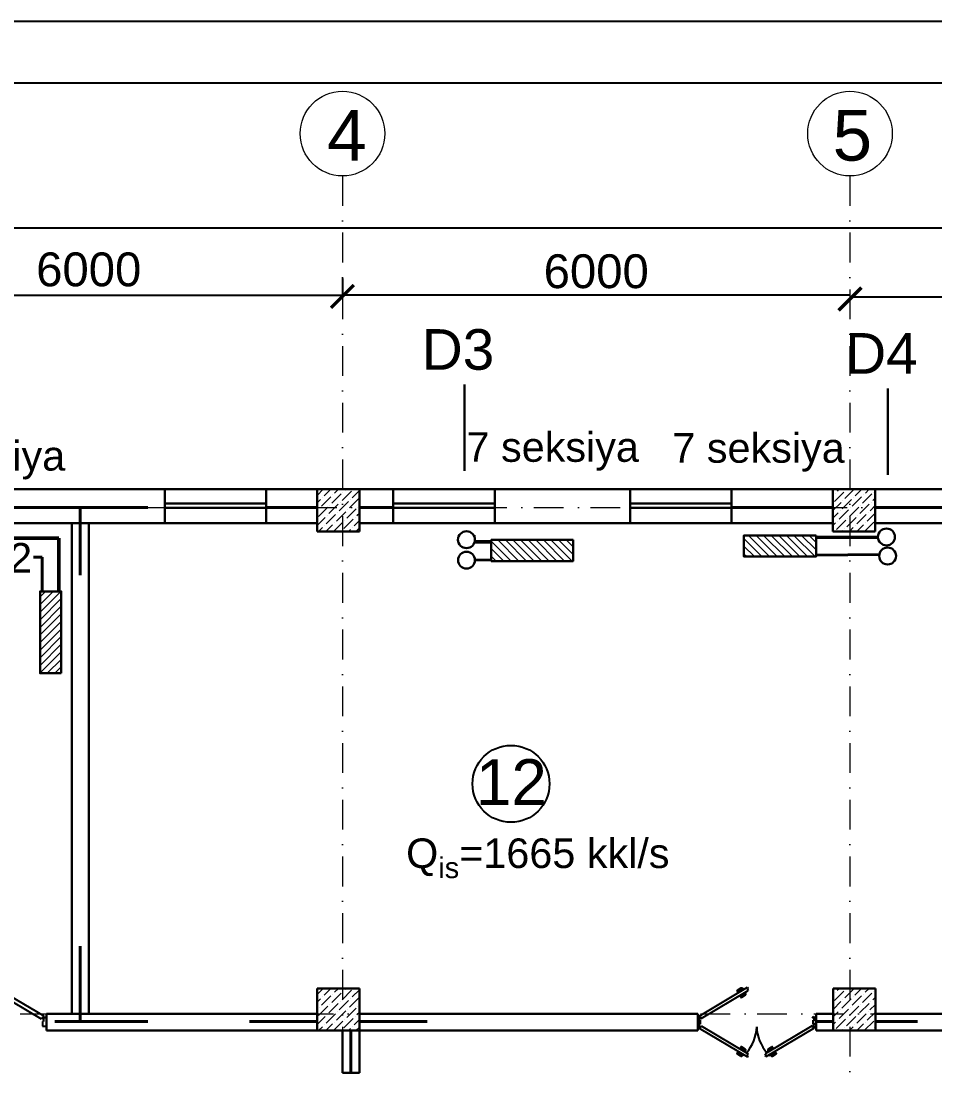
# Model space of a CAD drawing. Header units: millimetres. Extents: x 895788 to 1136524, y -21936 to 400945.
# Drawn here: x 934390 to 945195, y 175730 to 188163 of the extents above; entities that cross this region are included whole.
import ezdxf

# ---------------------------------------------------------------- set-up
doc = ezdxf.new("R2010")
doc.units = ezdxf.units.MM
doc.linetypes.add('( Hidden )', pattern=[0.275, 0.15, -0.125])
doc.linetypes.add('Штрихпунктирная', pattern=[670.277762, 352.777767, -176.388884, 0, -141.111112])
doc.layers.add('0_ANNOT_Dimensions', color=7, linetype='Continuous')
for name, color, linetype, lineweight in [('Arakesmelerin xətti_Pen_No__1', 7, 'Continuous', 15), ('ДВЕРИ', 7, 'Continuous', 5), ('невидимка_Ном._пера__148', 7, 'Continuous', 50), ('оси_Ном._пера__1', 7, 'Continuous', 15), ('перегородка_Ном._пера__7', 7, 'Continuous', 60), ('перегородка_Ном._пера__7_Ном._пера__7', 7, 'Continuous', 60), ('размер2_Ном._пера__148', 7, 'Continuous', 50)]:
    doc.layers.add(name, color=color, linetype=linetype, lineweight=lineweight)
doc.styles.get("Standard").update_dxf_attribs({"font": 'arial.ttf', "height": 400})
doc.styles.add('Times New  Roman', font='times.ttf')
doc.styles.add('СГЕНЕРИР_СТИЛЬ_1', font='arial.ttf')
pattern_1 = [(45, (633547.98, -327783.714), (44.9012806, -44.9012806), [])]
pattern_2 = [(315, (336350.96, 389855.79), (-44.9012806, -44.9012806), [])]

# ---------------------------------------------------------------- blocks, each defined once
blk = doc.blocks.new('_ArchTick')
at = {"color": 0, "linetype": 'ByBlock', "const_width": 0.15}
blk.add_lwpolyline([(-0.5, -0.5), (0.5, 0.5)], dxfattribs=at)

msp = doc.modelspace()

# ---------------------------------------------------------------- hatches: boundary and pattern name
at = {"linetype": 'ByBlock', "lineweight": 20, "ltscale": 1.1}
h = msp.add_hatch(dxfattribs=at)
h.set_pattern_fill('ANSI31', scale=20, angle=360, style=0)
h.set_pattern_definition(pattern_2)
h.paths.add_polyline_path([(940916.759, 182029.983), (940916.759, 181779.983), (939949.832, 181779.983), (939949.832, 182029.983)])
h = msp.add_hatch(dxfattribs=at)
h.set_pattern_fill('ANSI31', scale=20, angle=360, style=0)
h.set_pattern_definition(pattern_2)
h.paths.add_polyline_path([(940916.759, 182029.983), (940916.759, 181779.983), (939949.832, 181779.983), (939949.832, 182029.983)])
h = msp.add_hatch(dxfattribs=at)
h.set_pattern_fill('ANSI31', scale=20, angle=360, style=0)
h.set_pattern_definition([(315, (339224.52, 389908.984), (-44.9012806, -44.9012806), [])])
h.paths.add_polyline_path([(943790.319, 182083.18), (943790.319, 181833.18), (942936.742, 181833.18), (942936.742, 182083.18)])
h = msp.add_hatch(dxfattribs=at)
h.set_pattern_fill('ANSI31', scale=20, angle=450, style=0)
h.set_pattern_definition(pattern_1)
h.paths.add_polyline_path([(934865.059, 180453.927), (934615.059, 180453.927), (934615.059, 181420.854), (934865.059, 181420.854)])
h = msp.add_hatch(dxfattribs=at)
h.set_pattern_fill('ANSI31', scale=20, angle=450, style=0)
h.set_pattern_definition(pattern_1)
h.paths.add_polyline_path([(934865.059, 180453.927), (934615.059, 180453.927), (934615.059, 181420.854), (934865.059, 181420.854)])

# ---------------------------------------------------------------- linework, layer by layer
for p, q in [((969790.914, 185713.184), (924590.542, 185713.184)), ((938190.542, 185121.229), (938190.542, 184897.577)), ((938190.542, 185025.062), (938190.542, 184919.738)), ((938190.542, 184920.988), (932190.542, 184920.988)), ((944190.542, 184924.041), (938190.542, 184924.041)), ((944190.542, 184899.452), (944190.542, 184900.077)), ((950190.581, 184898.827), (944190.542, 184898.827)), ((944190.542, 184898.202), (944190.542, 184897.577)), ((939760.507, 182078.936), (939762.205, 182077.238)), ((944726.177, 182091.666), (944727.875, 182089.969))]:
    msp.add_line(p, q)
at = {"lineweight": 30}
for p, q in [((939633.123, 182847.611), (939633.123, 183865.913)), ((944639.628, 182800.938), (944639.628, 183819.24))]:
    msp.add_line(p, q, dxfattribs=at)
at = {"color": 0, "lineweight": 30}
for p, q in [((926490.542, 182629.742), (967890.542, 182629.742)), ((937290.062, 182629.742), (936090.062, 182629.742)), ((936090.062, 182629.742), (936090.062, 182229.742)), ((937290.062, 182229.742), (937290.062, 182629.742)), ((939990.062, 182629.742), (938790.062, 182629.742)), ((938790.062, 182629.742), (938790.062, 182229.742)), ((939990.062, 182229.742), (939990.062, 182629.742)), ((942790.179, 182629.742), (941590.179, 182629.742)), ((941590.179, 182629.742), (941590.179, 182229.742)), ((942790.179, 182229.742), (942790.179, 182629.742)), ((934990.366, 182229.742), (934290.062, 182229.742)), ((934990.366, 176429.736), (934990.366, 182229.742)), ((934990.366, 182229.742), (935190.366, 182229.742)), ((935190.366, 182229.742), (935190.366, 176429.736)), ((936090.062, 182229.742), (935190.366, 182229.742)), ((936090.062, 182229.742), (937290.062, 182229.742)), ((937890.737, 182229.742), (937290.062, 182229.742)), ((938790.062, 182229.742), (938390.737, 182229.742)), ((938790.062, 182229.742), (939990.062, 182229.742)), ((941590.062, 182229.742), (939990.062, 182229.742)), ((941590.179, 182229.742), (942790.179, 182229.742)), ((943988.782, 182229.742), (942790.062, 182229.742)), ((945790.062, 182229.742), (944488.782, 182229.742)), ((934690.262, 176430.023), (934690.262, 176229.736)), ((937890.366, 176429.736), (934690.262, 176429.736)), ((934690.262, 176429.736), (934990.366, 176429.736)), ((935190.366, 176429.736), (934990.366, 176429.736)), ((938390.737, 176429.736), (942390.366, 176429.736)), ((942390.366, 176429.736), (942390.366, 176229.736)), ((943790.366, 176429.736), (943790.366, 176229.736)), ((943790.366, 176429.736), (943990.347, 176429.736)), ((944490.347, 176429.736), (945890.347, 176429.736)), ((937890.737, 176229.736), (934690.262, 176229.736)), ((938390.366, 176229.736), (938190.366, 176229.736)), ((938190.366, 176229.736), (938190.366, 175729.736)), ((938390.366, 175729.736), (938390.366, 176229.736)), ((942390.366, 176229.736), (938390.366, 176229.736)), ((945890.347, 176229.736), (943790.366, 176229.736)), ((938390.366, 175729.736), (938190.366, 175729.736))]:
    msp.add_line(p, q, dxfattribs=at)
at = {"color": 3, "lineweight": 30}
for p, q in [((938390.737, 182629.742), (937890.737, 182629.742)), ((937890.737, 182629.742), (937890.737, 182129.742)), ((938390.737, 182129.742), (938390.737, 182629.742)), ((944488.782, 182629.742), (943988.782, 182629.742)), ((943988.782, 182629.742), (943988.782, 182129.742)), ((944488.782, 182129.742), (944488.782, 182629.742)), ((937890.737, 182129.742), (938390.737, 182129.742)), ((943988.782, 182129.742), (944488.782, 182129.742)), ((938390.737, 176729.736), (937890.737, 176729.736)), ((937890.737, 176729.736), (937890.737, 176229.736)), ((938390.737, 176229.736), (938390.737, 176729.736)), ((944490.347, 176729.736), (943990.347, 176729.736)), ((943990.347, 176729.736), (943990.347, 176229.736)), ((944490.347, 176229.736), (944490.347, 176729.736)), ((937890.737, 176229.736), (938390.737, 176229.736)), ((943990.347, 176229.736), (944490.347, 176229.736))]:
    msp.add_line(p, q, dxfattribs=at)
at = {"lineweight": 9}
for p, q in [((937890.737, 182555.33), (937963.915, 182628.508)), ((937941.818, 182429.635), (938052.304, 182540.12)), ((937952.867, 182529.071), (937952.867, 182529.071)), ((937974.964, 182551.169), (938053.537, 182629.742)), ((938063.352, 182462.78), (938173.838, 182573.266)), ((938074.401, 182562.217), (938074.401, 182562.217)), ((938096.498, 182584.314), (938141.925, 182629.742)), ((938184.886, 182495.926), (938295.372, 182606.411)), ((938195.935, 182595.363), (938195.935, 182595.363)), ((938218.032, 182617.46), (938230.314, 182629.742)), ((938306.42, 182529.071), (938390.737, 182613.388)), ((938317.469, 182628.508), (938317.469, 182628.508)), ((943988.782, 182553.829), (943997.171, 182562.217)), ((944008.219, 182484.877), (944118.705, 182595.363)), ((944019.268, 182584.314), (944019.268, 182584.314)), ((944041.365, 182606.411), (944064.695, 182629.742)), ((944129.753, 182518.023), (944240.239, 182628.508)), ((944140.802, 182617.46), (944140.802, 182617.46)), ((944218.142, 182429.635), (944328.627, 182540.12)), ((944229.19, 182529.071), (944229.19, 182529.071)), ((944251.287, 182551.169), (944329.861, 182629.742)), ((944339.676, 182462.78), (944450.161, 182573.266)), ((944350.724, 182562.217), (944350.724, 182562.217)), ((944372.821, 182584.314), (944418.249, 182629.742)), ((944472.258, 182595.363), (944472.258, 182595.363)), ((937890.737, 182466.942), (937930.77, 182506.974)), ((937908.673, 182308.101), (938019.158, 182418.586)), ((937919.721, 182407.537), (937919.721, 182407.537)), ((938030.207, 182341.246), (938140.692, 182451.732)), ((938041.255, 182440.683), (938041.255, 182440.683)), ((938151.741, 182374.392), (938262.226, 182484.877)), ((938162.789, 182473.829), (938162.789, 182473.829)), ((938273.275, 182407.537), (938383.76, 182518.023)), ((938284.323, 182506.974), (938284.323, 182506.974)), ((938372.712, 182418.586), (938372.712, 182418.586)), ((943988.782, 182377.052), (944085.559, 182473.829)), ((944096.608, 182396.489), (944207.093, 182506.974)), ((944107.656, 182495.926), (944107.656, 182495.926)), ((944184.996, 182308.101), (944295.482, 182418.586)), ((944196.045, 182407.537), (944196.045, 182407.537)), ((944306.53, 182341.246), (944417.016, 182451.732)), ((944317.579, 182440.683), (944317.579, 182440.683)), ((944428.064, 182374.392), (944488.782, 182435.11)), ((944439.113, 182473.829), (944439.113, 182473.829)), ((944461.21, 182495.926), (944488.782, 182523.499)), ((937890.737, 182378.554), (937897.624, 182385.44)), ((937890.737, 182201.777), (937986.012, 182297.052)), ((937997.061, 182219.712), (938107.546, 182330.198)), ((938008.11, 182319.149), (938008.11, 182319.149)), ((938118.595, 182252.858), (938229.08, 182363.343)), ((938129.644, 182352.295), (938129.644, 182352.295)), ((938240.129, 182286.003), (938350.614, 182396.489)), ((938251.178, 182385.44), (938251.178, 182385.44)), ((938339.566, 182297.052), (938339.566, 182297.052)), ((938361.663, 182319.149), (938390.737, 182348.223)), ((943988.782, 182288.664), (944052.414, 182352.295)), ((944063.462, 182274.955), (944173.948, 182385.44)), ((944074.511, 182374.392), (944074.511, 182374.392)), ((944151.851, 182186.567), (944262.336, 182297.052)), ((944162.899, 182286.003), (944162.899, 182286.003)), ((944273.385, 182219.712), (944383.87, 182330.198)), ((944284.433, 182319.149), (944284.433, 182319.149)), ((944394.918, 182252.858), (944488.782, 182346.722)), ((944405.967, 182352.295), (944405.967, 182352.295)), ((937907.09, 182129.742), (937952.867, 182175.518)), ((937974.964, 182197.615), (937974.964, 182197.615)), ((937995.479, 182129.742), (938074.401, 182208.664)), ((938085.449, 182131.324), (938195.935, 182241.809)), ((938096.498, 182230.761), (938096.498, 182230.761)), ((938206.983, 182164.47), (938317.469, 182274.955)), ((938218.032, 182263.906), (938218.032, 182263.906)), ((938260.644, 182129.742), (938284.323, 182153.421)), ((938306.42, 182175.518), (938306.42, 182175.518)), ((938328.517, 182197.615), (938390.737, 182259.835)), ((938349.032, 182129.742), (938390.737, 182171.447)), ((943988.782, 182200.275), (944019.268, 182230.761)), ((944030.317, 182153.421), (944140.802, 182263.906)), ((944041.365, 182252.858), (944041.365, 182252.858)), ((944129.753, 182164.47), (944129.753, 182164.47)), ((944183.414, 182129.742), (944229.19, 182175.518)), ((944251.287, 182197.615), (944251.287, 182197.615)), ((944271.802, 182129.742), (944350.724, 182208.664)), ((944361.773, 182131.324), (944472.258, 182241.809)), ((944372.821, 182230.761), (944372.821, 182230.761)), ((944483.307, 182164.47), (944488.782, 182169.945)), ((938184.886, 182142.372), (938184.886, 182142.372)), ((944095.026, 182129.742), (944107.656, 182142.372)), ((944461.21, 182142.372), (944461.21, 182142.372)), ((937890.737, 176655.325), (937963.915, 176728.503)), ((937974.964, 176651.163), (938053.537, 176729.736)), ((938096.498, 176684.308), (938141.925, 176729.736)), ((938184.886, 176595.92), (938295.372, 176706.406)), ((938195.935, 176695.357), (938195.935, 176695.357)), ((938218.032, 176717.454), (938230.314, 176729.736)), ((938306.42, 176629.066), (938390.737, 176713.383)), ((938317.469, 176728.503), (938317.469, 176728.503)), ((944006.655, 176584.872), (944117.14, 176695.357)), ((944017.703, 176684.308), (944017.703, 176684.308)), ((944039.8, 176706.406), (944063.131, 176729.736)), ((944128.188, 176618.017), (944238.674, 176728.503)), ((944139.237, 176717.454), (944139.237, 176717.454)), ((944249.722, 176651.163), (944328.296, 176729.736)), ((944371.256, 176684.308), (944416.684, 176729.736)), ((944470.693, 176695.357), (944470.693, 176695.357)), ((937890.737, 176566.936), (937930.77, 176606.969)), ((937941.818, 176529.629), (938052.304, 176640.114)), ((937952.867, 176629.066), (937952.867, 176629.066)), ((938063.352, 176562.774), (938173.838, 176673.26)), ((938074.401, 176662.211), (938074.401, 176662.211)), ((938151.741, 176474.386), (938262.226, 176584.872)), ((938162.789, 176573.823), (938162.789, 176573.823)), ((938273.275, 176507.532), (938383.76, 176618.017)), ((938284.323, 176606.969), (938284.323, 176606.969)), ((943990.347, 176656.953), (943995.606, 176662.211)), ((943990.347, 176480.176), (944083.994, 176573.823)), ((944095.043, 176496.483), (944205.528, 176606.969)), ((944106.091, 176595.92), (944106.091, 176595.92)), ((944216.577, 176529.629), (944327.062, 176640.114)), ((944227.625, 176629.066), (944227.625, 176629.066)), ((944338.111, 176562.774), (944448.596, 176673.26)), ((944349.159, 176662.211), (944349.159, 176662.211)), ((944437.548, 176573.823), (944437.548, 176573.823)), ((944459.645, 176595.92), (944490.347, 176626.623)), ((937890.737, 176478.548), (937897.624, 176485.435)), ((937908.673, 176408.095), (938019.158, 176518.58)), ((937919.721, 176507.532), (937919.721, 176507.532)), ((938030.207, 176441.241), (938140.692, 176551.726)), ((938041.255, 176540.677), (938041.255, 176540.677)), ((938118.595, 176352.852), (938229.08, 176463.338)), ((938129.644, 176452.289), (938129.644, 176452.289)), ((938240.129, 176385.998), (938350.614, 176496.483)), ((938251.178, 176485.435), (938251.178, 176485.435)), ((938361.663, 176419.143), (938390.737, 176448.218)), ((938372.712, 176518.58), (938372.712, 176518.58)), ((943990.347, 176391.788), (944050.849, 176452.289)), ((944061.897, 176374.949), (944172.383, 176485.435)), ((944072.946, 176474.386), (944072.946, 176474.386)), ((944183.431, 176408.095), (944293.917, 176518.58)), ((944194.48, 176507.532), (944194.48, 176507.532)), ((944304.965, 176441.241), (944415.451, 176551.726)), ((944316.014, 176540.677), (944316.014, 176540.677)), ((944393.354, 176352.852), (944490.347, 176449.846)), ((944404.402, 176452.289), (944404.402, 176452.289)), ((944426.499, 176474.386), (944490.347, 176538.234)), ((937890.737, 176301.771), (937986.012, 176397.046)), ((937995.479, 176229.736), (938074.401, 176308.658)), ((937997.061, 176319.707), (938107.546, 176430.192)), ((938008.11, 176419.143), (938008.11, 176419.143)), ((938085.449, 176231.318), (938195.935, 176341.804)), ((938096.498, 176330.755), (938096.498, 176330.755)), ((938206.983, 176264.464), (938317.469, 176374.949)), ((938218.032, 176363.901), (938218.032, 176363.901)), ((938328.517, 176297.609), (938390.737, 176359.829)), ((938339.566, 176397.046), (938339.566, 176397.046)), ((943990.347, 176303.399), (944017.703, 176330.755)), ((944028.752, 176253.415), (944139.237, 176363.901)), ((944039.8, 176352.852), (944039.8, 176352.852)), ((944150.286, 176286.561), (944260.771, 176397.046)), ((944161.334, 176385.998), (944161.334, 176385.998)), ((944270.237, 176229.736), (944349.159, 176308.658)), ((944271.82, 176319.707), (944382.305, 176430.192)), ((944282.868, 176419.143), (944282.868, 176419.143)), ((944360.208, 176231.318), (944470.693, 176341.804)), ((944371.256, 176330.755), (944371.256, 176330.755)), ((937907.09, 176229.736), (937952.867, 176275.512)), ((937974.964, 176297.609), (937974.964, 176297.609)), ((938184.886, 176242.367), (938184.886, 176242.367)), ((938260.644, 176229.736), (938284.323, 176253.415)), ((938306.42, 176275.512), (938306.42, 176275.512)), ((938349.032, 176229.736), (938390.737, 176271.441)), ((944006.655, 176231.318), (944006.655, 176231.318)), ((944093.461, 176229.736), (944106.091, 176242.367)), ((944128.188, 176264.464), (944128.188, 176264.464)), ((944181.849, 176229.736), (944227.625, 176275.512)), ((944249.722, 176297.609), (944249.722, 176297.609)), ((944459.645, 176242.367), (944459.645, 176242.367)), ((944481.742, 176264.464), (944490.347, 176273.069))]:
    msp.add_line(p, q, dxfattribs=at)
at = {"lineweight": 40}
for p, q in [((935090.366, 182415.233), (934290.062, 182415.233)), ((935890.67, 182415.233), (935090.366, 182415.233)), ((935090.366, 182415.233), (935090.366, 181615.233)), ((937890.737, 182415.233), (937290.062, 182415.233)), ((938390.737, 182415.233), (938790.062, 182415.233)), ((943988.782, 182415.233), (942790.179, 182415.233)), ((944488.782, 182415.233), (945790.062, 182415.233)), ((935090.366, 176336.187), (935090.366, 177229.736)), ((934791.262, 176336.187), (935090.366, 176336.187)), ((935090.366, 176336.187), (935890.366, 176336.187)), ((937090.737, 176336.187), (937890.737, 176336.187)), ((938390.737, 176336.187), (939190.737, 176336.187)), ((943790.366, 176336.187), (943990.347, 176336.187)), ((944490.347, 176336.187), (944990.347, 176336.187)), ((938290.366, 176229.736), (938290.366, 175729.736))]:
    msp.add_line(p, q, dxfattribs=at)
at = {"color": 146, "lineweight": 30, "true_color": 0x105689}
for p, q in [((936090.062, 182460.879), (936090.062, 182410.879)), ((937290.062, 182460.879), (936090.062, 182460.879)), ((936090.062, 182410.879), (937290.062, 182410.879)), ((937290.062, 182410.879), (937290.062, 182460.879)), ((938790.062, 182460.879), (938790.062, 182410.879)), ((939990.062, 182460.879), (938790.062, 182460.879)), ((938790.062, 182410.879), (939990.062, 182410.879)), ((939990.062, 182410.879), (939990.062, 182460.879)), ((941590.179, 182460.879), (941590.179, 182410.879)), ((942790.179, 182460.879), (941590.179, 182460.879)), ((941590.179, 182410.879), (942790.179, 182410.879)), ((942790.179, 182410.879), (942790.179, 182460.879))]:
    msp.add_line(p, q, dxfattribs=at)
at = {"color": 1, "lineweight": 50}
for p, q in [((934012.068, 182049.065), (934838.835, 182052.184)), ((934838.835, 181420.854), (934838.835, 182052.184)), ((943790.319, 182062.465), (944522.268, 182057.044)), ((939753.129, 182009.322), (939935.524, 182009.268))]:
    msp.add_line(p, q, dxfattribs=at)
at = {"color": 5, "lineweight": 40}
for p, q in [((934539.014, 181827.453), (934639.3, 181827.453)), ((934639.3, 181827.453), (934639.3, 181420.854)), ((939757.187, 181792.528), (939949.832, 181795.48)), ((943790.319, 181848.677), (944538.598, 181857.564))]:
    msp.add_line(p, q, dxfattribs=at)
at = {"color": 1, "linetype": 'ByBlock', "lineweight": 30, "ltscale": 1.1}
for points in [[(940916.759, 182029.983), (940916.759, 181779.983), (939949.832, 181779.983), (939949.832, 182029.983), (940916.759, 182029.983)], [(940916.759, 182029.983), (940916.759, 181779.983), (939949.832, 181779.983), (939949.832, 182029.983), (940916.759, 182029.983)], [(943790.319, 182083.18), (943790.319, 181833.18), (942936.742, 181833.18), (942936.742, 182083.18), (943790.319, 182083.18)], [(934865.059, 180453.927), (934615.059, 180453.927), (934615.059, 181420.854), (934865.059, 181420.854), (934865.059, 180453.927)], [(934865.059, 180453.927), (934615.059, 180453.927), (934615.059, 181420.854), (934865.059, 181420.854), (934865.059, 180453.927)]]:
    msp.add_lwpolyline(points, dxfattribs=at)
at = {"color": 7, "linetype": 'Continuous', "lineweight": 30, "ltscale": 50}
for centre in [(944621.61, 182064.941), (939655.939, 182032.861), (944635.775, 181840.272), (939657.199, 181790.996)]:
    msp.add_circle(centre, 100, dxfattribs=at)
at = {"color": 0, "lineweight": 25}
msp.add_circle((940182.8, 179147.17), 454.873, dxfattribs=at)
at = {"layer": '0_ANNOT_Dimensions', "lineweight": 9}
for p, q in [((937282.242, 182229.742), (936980.992, 182229.742)), ((938467.492, 176229.736), (938768.742, 176229.736)), ((938190.542, 176102.702), (938190.542, 175801.452)), ((938190.542, 176102.702), (938190.542, 175801.452)), ((938390.366, 176102.702), (938390.366, 175801.452)), ((938390.366, 176102.702), (938390.366, 175801.452))]:
    msp.add_line(p, q, dxfattribs=at)
at = {"layer": 'Arakesmelerin xətti_Pen_No__1', "color": 7, "linetype": '( Hidden )', "lineweight": 15}
msp.add_line((939504.7, 176229.736), (939604.7, 176229.736), dxfattribs=at)
at = {"layer": 'ДВЕРИ', "color": 251, "lineweight": 25, "true_color": 0x636466}
for p, q in [((934663.13, 176399.164), (933929.329, 176835.094)), ((934632.724, 176365.422), (933921.895, 176787.7)), ((942405.953, 176400.667), (942980.607, 176742.052)), ((942429.765, 176374.243), (942986.429, 176704.937)), ((942855.026, 176695.062), (942856.438, 176692.686)), ((942901.811, 176730.97), (942857.46, 176704.622)), ((942865.998, 176690.251), (942901.981, 176711.627)), ((942940.103, 176722.946), (942896.402, 176696.984)), ((942896.402, 176696.984), (942898.503, 176693.449)), ((942911.541, 176709.193), (942912.953, 176706.816)), ((942918.844, 176659.209), (942962.544, 176685.17)), ((942927.318, 176715.351), (942920.932, 176726.101)), ((942942.203, 176719.41), (942940.103, 176722.946)), ((942962.544, 176685.17), (942960.093, 176689.295)), ((942987.734, 176730.055), (942975.74, 176722.93)), ((942975.74, 176722.93), (942986.427, 176704.939)), ((942980.608, 176742.052), (942987.734, 176730.055)), ((942897.034, 176624.35), (942895.622, 176626.726)), ((942898.057, 176636.286), (942934.04, 176657.663)), ((942950.945, 176648.263), (942906.594, 176621.915)), ((942916.411, 176663.303), (942918.844, 176659.209)), ((942936.474, 176667.223), (942935.394, 176669.041)), ((942949.759, 176677.575), (942955.814, 176667.383)), ((934647.647, 176390.543), (934632.724, 176365.422)), ((934654.631, 176338.418), (934645.723, 176338.418)), ((934645.723, 176338.418), (934645.723, 176280.876)), ((934655.306, 176385.994), (934647.647, 176390.543)), ((934690.262, 176379.723), (934654.631, 176379.723)), ((934690.262, 176379.723), (934654.631, 176379.723)), ((934654.631, 176379.723), (934654.631, 176338.418)), ((934663.13, 176399.164), (934655.306, 176385.994)), ((942384.705, 176385.442), (942412.609, 176385.442)), ((942384.705, 176385.442), (942412.609, 176385.442)), ((942384.705, 176353.095), (942419.585, 176353.095)), ((942405.953, 176400.667), (942412.08, 176390.353)), ((942412.08, 176390.353), (942418.077, 176393.916)), ((942412.609, 176385.442), (942412.609, 176353.095)), ((942412.609, 176353.095), (942419.585, 176353.095)), ((942418.077, 176393.916), (942429.765, 176374.243)), ((942419.585, 176353.095), (942419.585, 176308.033)), ((942419.585, 176307.538), (942419.585, 176352.6)), ((943756.994, 176393.916), (943745.307, 176374.243)), ((943762.463, 176353.095), (943755.487, 176353.095)), ((943755.487, 176353.095), (943755.487, 176308.033)), ((943790.366, 176353.095), (943755.487, 176353.095)), ((943755.487, 176307.538), (943755.487, 176352.6)), ((943762.991, 176390.353), (943756.994, 176393.916)), ((943790.366, 176385.442), (943762.463, 176385.442)), ((943790.366, 176385.442), (943762.463, 176385.442)), ((943762.463, 176385.442), (943762.463, 176353.095)), ((943769.119, 176400.667), (943762.991, 176390.353)), ((934690.262, 176280.244), (934645.723, 176280.244)), ((942384.705, 176307.538), (942419.585, 176307.538)), ((942384.705, 176275.191), (942412.609, 176275.191)), ((942384.705, 176275.191), (942412.609, 176275.191)), ((942405.953, 176259.967), (942412.08, 176270.281)), ((942405.953, 176259.967), (942980.607, 175918.581)), ((942412.08, 176270.281), (942418.077, 176266.718)), ((942412.609, 176275.191), (942412.609, 176307.538)), ((942412.609, 176307.538), (942419.585, 176307.538)), ((942418.077, 176266.718), (942429.765, 176286.391)), ((942429.765, 176286.391), (942986.429, 175955.697)), ((943745.307, 176286.391), (943188.643, 175955.697)), ((943769.119, 176259.967), (943194.464, 175918.581)), ((943756.994, 176266.718), (943745.307, 176286.391)), ((943790.366, 176307.538), (943755.487, 176307.538)), ((943762.463, 176307.538), (943755.487, 176307.538)), ((943762.991, 176270.281), (943756.994, 176266.718)), ((943762.463, 176275.191), (943762.463, 176307.538)), ((943790.366, 176275.191), (943762.463, 176275.191)), ((943790.366, 176275.191), (943762.463, 176275.191)), ((943769.119, 176259.967), (943762.991, 176270.281)), ((942855.026, 175965.571), (942856.438, 175967.948)), ((942901.811, 175929.663), (942857.46, 175956.011)), ((942865.998, 175970.382), (942901.981, 175949.006)), ((942897.034, 176036.284), (942895.622, 176033.907)), ((942896.402, 175963.649), (942898.503, 175967.185)), ((942940.103, 175937.688), (942896.402, 175963.649)), ((942898.057, 176024.347), (942934.04, 176002.971)), ((942950.945, 176012.371), (942906.594, 176038.718)), ((942911.541, 175951.44), (942912.953, 175953.817)), ((942916.411, 175997.33), (942918.844, 176001.424)), ((942918.844, 176001.424), (942962.544, 175975.463)), ((942927.318, 175945.283), (942920.932, 175934.532)), ((942936.474, 175993.41), (942935.394, 175991.592)), ((942942.203, 175941.223), (942940.103, 175937.688)), ((942949.759, 175983.058), (942955.814, 175993.25)), ((942962.544, 175975.463), (942960.093, 175971.338)), ((942975.74, 175937.704), (942986.427, 175955.694)), ((942987.734, 175930.578), (942975.74, 175937.704)), ((943187.337, 175930.578), (943199.332, 175937.704)), ((943199.332, 175937.704), (943188.644, 175955.694)), ((943256.228, 176001.424), (943212.527, 175975.463)), ((943212.527, 175975.463), (943214.978, 175971.338)), ((943225.312, 175983.058), (943219.257, 175993.25)), ((943224.126, 176012.371), (943268.477, 176038.718)), ((943232.868, 175941.223), (943234.969, 175937.688)), ((943234.969, 175937.688), (943278.669, 175963.649)), ((943238.597, 175993.41), (943239.677, 175991.592)), ((943277.015, 176024.347), (943241.032, 176002.971)), ((943247.753, 175945.283), (943254.14, 175934.532)), ((943258.66, 175997.33), (943256.228, 176001.424)), ((943263.53, 175951.44), (943262.119, 175953.817)), ((943309.074, 175970.382), (943273.091, 175949.006)), ((943273.26, 175929.663), (943317.611, 175956.011)), ((943278.669, 175963.649), (943276.569, 175967.185)), ((943278.037, 176036.284), (943279.449, 176033.907)), ((943320.046, 175965.571), (943318.634, 175967.948)), ((942980.608, 175918.581), (942987.734, 175930.578)), ((943194.464, 175918.581), (943187.337, 175930.578))]:
    msp.add_line(p, q, dxfattribs=at)
for centre, radius, start, end in [((942861.023, 176698.625), 6.976, 120.7132922, 210.7132922), ((942862.435, 176696.248), 6.976, 210.7132922, 300.7132922), ((942908.937, 176718.975), 13.952, 30.7132922, 120.7132922), ((942905.544, 176705.63), 6.976, 30.7132922, 120.7132922), ((942901.62, 176630.289), 6.976, 120.7132922, 210.7132922), ((942903.031, 176627.913), 6.976, 210.7132922, 300.7132922), ((942930.477, 176663.66), 6.976, 300.7132922, 30.7132922), ((942943.82, 176660.257), 13.952, 300.7132922, 30.7132922), ((942584.347, 176294.359), 503.553, 319.4762687, 357.818466), ((943596.622, 176296.665), 509.539, 182.4153599, 220.2899054), ((942861.023, 175962.008), 6.976, 149.2867078, 239.2867078), ((942862.435, 175964.385), 6.976, 59.2867078, 149.2867078), ((942901.62, 176030.344), 6.976, 149.2867078, 239.2867078), ((942903.031, 176032.721), 6.976, 59.2867078, 149.2867078), ((942905.544, 175955.003), 6.976, 239.2867078, 329.2867078), ((942930.477, 175996.973), 6.976, 329.2867078, 59.2867078), ((942943.82, 176000.376), 13.952, 329.2867078, 59.2867078), ((943231.252, 176000.376), 13.952, 120.7132922, 210.7132922), ((943244.595, 175996.973), 6.976, 120.7132922, 210.7132922), ((943269.528, 175955.003), 6.976, 210.7132922, 300.7132922), ((943272.04, 176032.721), 6.976, 30.7132922, 120.7132922), ((943273.452, 176030.344), 6.976, 300.7132922, 30.7132922), ((943312.636, 175964.385), 6.976, 30.7132922, 120.7132922), ((943314.048, 175962.008), 6.976, 300.7132922, 30.7132922), ((942908.937, 175941.658), 13.952, 239.2867078, 329.2867078), ((943266.134, 175941.658), 13.952, 210.7132922, 300.7132922)]:
    msp.add_arc(centre, radius, start, end, dxfattribs=at)
at = {"layer": 'невидимка_Ном._пера__148', "linetype": 'Continuous', "lineweight": 25}
msp.add_line((910763.928, 188163.284), (997128.047, 188163.284), dxfattribs=at)
at = {"layer": 'оси_Ном._пера__1', "linetype": 'Штрихпунктирная'}
for p, q in [((938190.542, 186332.517), (938190.542, 142720.132)), ((944190.542, 186332.517), (944190.542, 142809.631)), ((917658.194, 182415.233), (968321.229, 182415.233)), ((917618.758, 176430.023), (968326.2, 176430.023))]:
    msp.add_line(p, q, dxfattribs=at)
at = {"layer": 'оси_Ном._пера__1', "linetype": 'Continuous'}
for centre in [(938190.542, 186832.517), (944190.542, 186832.517)]:
    msp.add_circle(centre, 500, dxfattribs=at)
at = {"layer": 'размер2_Ном._пера__148', "linetype": 'Continuous', "lineweight": 25}
msp.add_line((914939.334, 187431.075), (996427.923, 187431.075), dxfattribs=at)

# ---------------------------------------------------------------- block references
at = {"xscale": 270, "yscale": 270, "zscale": 270}
msp.add_blockref('_ArchTick', (938190.542, 184908.76), dxfattribs=at)
at = {"xscale": 270, "yscale": 270, "zscale": 270, "rotation": 180}
msp.add_blockref('_ArchTick', (944190.542, 184877.497), dxfattribs=at)

# ---------------------------------------------------------------- texts
at = {"char_height": 400, "attachment_point": 5}
for insert in [(935190.542, 185225.217), (941190.542, 185203.056)]:
    msp.add_mtext('6000', dxfattribs=dict(at, insert=insert))
at = {"char_height": 480, "attachment_point": 3}
for s, insert in [('{\\fArial|b0|i0|c238|p34;D3}', (939984.781, 184521.595)), ('{\\fArial|b0|i0|c238|p34;D4}', (944991.285, 184474.923))]:
    msp.add_mtext_dynamic_manual_height_columns(s, width=1030.0719, gutter_width=2000, heights=[0], dxfattribs=dict(at, insert=insert))
at = {"color": 7, "lineweight": 0, "char_height": 350, "attachment_point": 3}
for s, insert in [('\\A1;{\\fArial|b0|i0|c238|p34;\\C0;7 seksiya}', (941695.308, 183303.508)), ('\\A1;{\\fArial|b0|i0|c238|p34;\\C0;7 seksiya}', (944128.58, 183292.682)), ('\\A1;{\\fArial|b0|i0|c238|p34;\\C0;14 seksiya}', (934912.167, 183199.794))]:
    msp.add_mtext_dynamic_manual_height_columns(s, width=10701.33594, gutter_width=12.5, heights=[0], dxfattribs=dict(at, insert=insert))
at = {"insert": (933950.829, 181993.603), "char_height": 350, "width": 487.89948, "attachment_point": 1, "style": 'Times New  Roman'}
msp.add_mtext('{\\fArial|b0|i0|c0|p34;T\\fArial|b0|i0|c238|p34;2}', dxfattribs=at)
at = {"color": 1, "lineweight": 0, "insert": (942057.044, 178501.924), "char_height": 350, "attachment_point": 3}
msp.add_mtext_dynamic_manual_height_columns('\\A1;{\\fArial|b0|i0|c238|p34;\\C256;Q\\H0.7x;\\S^ is;\\H1.4286x;=1665 kkl/s}', width=10701.33594, gutter_width=12.5, heights=[0], dxfattribs=at)
at = {"layer": 'перегородка_Ном._пера__7', "lineweight": 50, "style": 'СГЕНЕРИР_СТИЛЬ_1'}
msp.add_text('12', height=540, dxfattribs=at).set_placement((939767.222, 178898.415))
at = {"layer": 'перегородка_Ном._пера__7_Ном._пера__7', "lineweight": 50, "style": 'СГЕНЕРИР_СТИЛЬ_1'}
for s, p in [('4', (938009.663, 186513.419)), ('5', (943985.515, 186513.419))]:
    msp.add_text(s, height=600, dxfattribs=at).set_placement(p)

doc.saveas('drawing.dxf')
